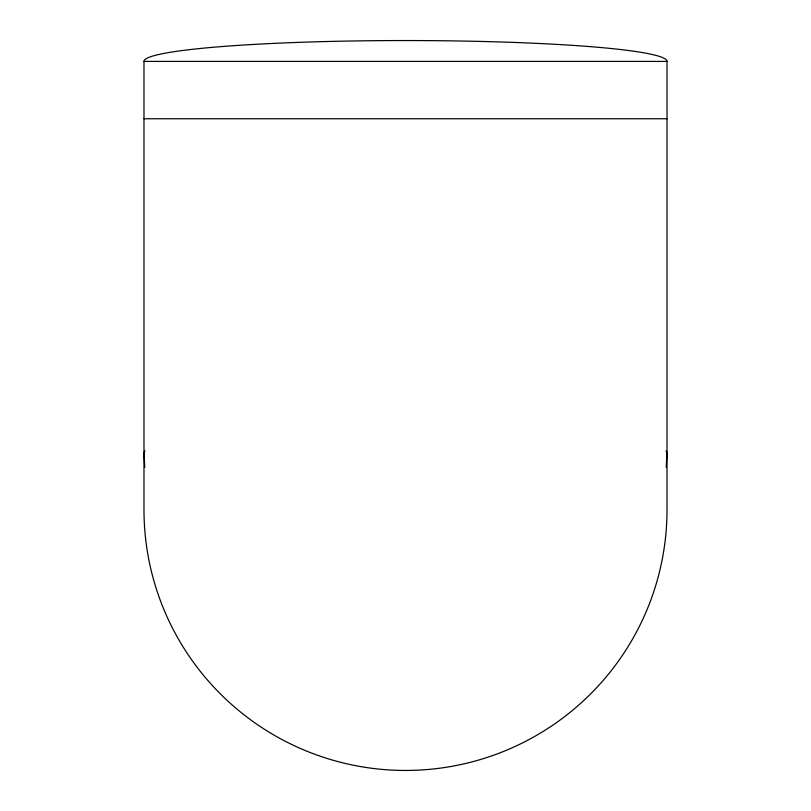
<?xml version="1.0" encoding="UTF-8"?>
<svg xmlns="http://www.w3.org/2000/svg" width="811" height="811" viewBox="0 0 811 811"><rect width="100%" height="100%" fill="white"/><g stroke="black" fill="none" stroke-linecap="round" stroke-linejoin="round"><path stroke-width="1.22" d="M666.226 467.288L667.007 452.426L666.054 450.967M144.946 450.967L143.993 452.426L144.774 467.288M143.993 61.403L667.007 61.403L667.007 509.774A261.507 260.676 0 0 1 405.5 770.45A261.507 260.676 0 0 1 143.993 509.774L143.993 61.403A261.507 20.853 0 0 1 405.5 40.55A261.507 20.853 0 0 1 667.007 61.403M143.993 118.751L667.007 118.751"/></g></svg>
